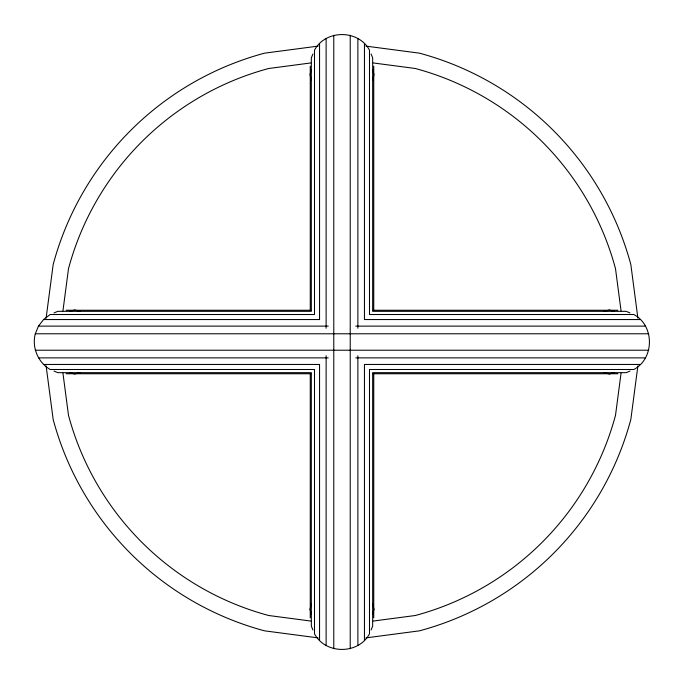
<?xml version="1.0" encoding="UTF-8"?>
<svg xmlns="http://www.w3.org/2000/svg" width="684" height="684" viewBox="0 0 684 684"><rect width="100%" height="100%" fill="white"/><g stroke="black" fill="none" stroke-linecap="round" stroke-linejoin="round"><path stroke-width="1.03" d="M46.119 318.06L53.155 264.605A299.036 299.036 0 0 1 264.605 53.155L318.06 46.119M62.945 310.818L68.494 268.709A283.159 283.159 0 0 1 268.709 68.494L310.818 62.945M310.929 79.848L310.254 74.718L310.929 69.58M373.071 79.848L373.746 74.718L373.071 69.58M310.254 609.282L310.929 604.152L310.254 609.282L310.938 614.523M373.062 614.523L373.746 609.282L373.071 604.152L373.746 609.282M621.055 373.182L615.506 415.291A283.159 283.159 0 0 1 415.291 615.506L373.182 621.055M637.881 365.94L630.845 419.395A299.036 299.036 0 0 1 419.395 630.845L365.94 637.881M35.286 333.783C31.703 347.378 38.005 362.434 50.154 369.497L314.503 369.497L314.503 633.846C325.575 654.614 358.425 654.614 369.497 633.846L369.497 369.497L633.846 369.497C654.614 358.425 654.614 325.575 633.846 314.503L369.497 314.503L369.497 50.154C358.425 29.386 325.575 29.386 314.503 50.154L314.503 314.503L50.154 314.503L43.545 319.548L38.475 326.123L35.286 333.783L648.714 333.783M310.254 74.718L310.929 69.64M373.079 79.763L373.626 75.642M373.062 614.471L373.712 609.555M312.921 54.002L311.331 57.849L311.331 311.331L57.849 311.331L54.002 312.921M371.079 629.998L372.669 626.151L372.669 372.669L626.151 372.669L629.998 371.079M69.529 310.938L74.445 310.288M74.718 373.746L79.797 373.071L74.718 373.746L69.477 373.062M609.282 310.254L604.203 310.929L609.282 310.254L614.523 310.938M609.555 373.712L614.471 373.062M69.477 310.938L74.718 310.254L79.848 310.929L74.718 310.254M609.282 373.746L604.203 373.071L609.282 373.746L614.523 373.062M66.109 310.254L310.878 310.254M373.122 310.254L617.891 310.254M43.545 319.548L319.548 319.548L319.548 43.545M640.455 319.548L364.452 319.548L364.452 43.545M38.475 326.123L328.243 326.123M355.757 326.123L645.525 326.123M35.286 350.217L648.714 350.217M38.475 357.877L328.243 357.877M355.757 357.877L645.525 357.877M43.545 364.452L319.548 364.452L319.548 640.455M640.455 364.452L364.452 364.452L364.452 640.455M66.109 373.746L310.878 373.746M373.122 373.746L617.891 373.746M365.94 46.119L419.395 53.155A299.036 299.036 0 0 1 630.845 264.605L637.881 318.06M373.182 62.945L415.291 68.494A283.159 283.159 0 0 1 615.506 268.709L621.055 310.818M310.818 621.055L268.709 615.506A283.159 283.159 0 0 1 68.494 415.291L62.945 373.182M318.06 637.881L264.605 630.845A299.036 299.036 0 0 1 53.155 419.395L46.119 365.94M609.555 310.288L614.471 310.938M69.529 373.062L74.445 373.712M629.998 312.921L626.151 311.331L372.669 311.331L372.669 57.849L371.079 54.002M54.002 371.079L57.849 372.669L311.331 372.669L311.331 626.151L312.921 629.998M373.071 69.64L373.746 74.718M310.374 75.642L310.921 79.763M310.288 609.555L310.938 614.471M373.746 66.109L373.746 310.254M373.746 373.746L373.746 617.891M357.877 38.475L357.877 328.243M357.877 355.757L357.877 645.525M350.217 35.286L350.217 648.714M333.783 35.286L333.783 648.714M326.123 38.475L326.123 328.243M326.123 355.757L326.123 645.525M310.254 66.109L310.254 310.254M310.254 373.746L310.254 617.891"/></g></svg>
